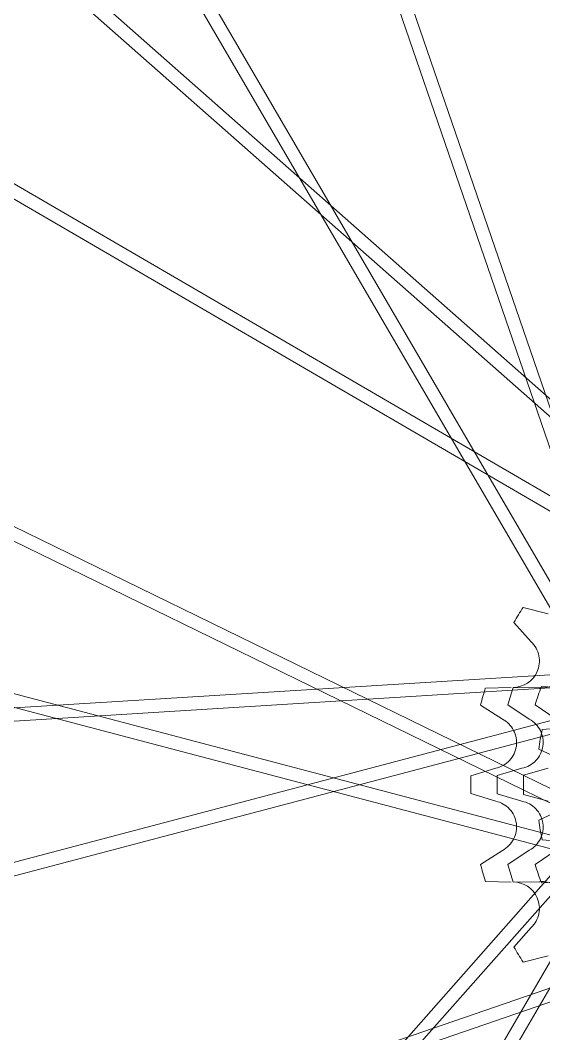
# Model space of a CAD drawing. Extents: x 3 to 469, y 9 to 280.
# Drawn here: x 64.79 to 87.17, y 93.06 to 136.4 of the extents above; entities that cross this region are included whole.
import ezdxf

# ---------------------------------------------------------------- set-up
doc = ezdxf.new("R2010")
doc.units = 0
doc.layers.add('Layer_1', color=7, linetype='Continuous', lineweight=0, true_color=0xffffff)

msp = doc.modelspace()

# ---------------------------------------------------------------- linework, layer by layer
at = {"layer": 'Layer_1', "color": 7, "true_color": 0xffffff}
for p, q in [((66.893, 179.61), (92.934, 103.809)), ((92.401, 103.626), (66.36, 179.427)), ((52.685, 172.078), (93.013, 102.814)), ((92.526, 102.53), (52.197, 171.794)), ((40.194, 161.943), (100.262, 108.874)), ((99.889, 108.451), (39.82, 161.52)), ((29.944, 149.541), (99.212, 109.211)), ((98.928, 108.723), (29.661, 149.054)), ((22.344, 135.365), (94.357, 100.179)), ((94.109, 99.673), (22.096, 134.858)), ((17.623, 119.992), (95.116, 99.531)), ((94.972, 98.986), (17.479, 119.446)), ((86.282, 111.294), (87.358, 111.023)), ((86.627, 109.82), (85.891, 110.651)), ((15.957, 103.993), (95.957, 108.942)), ((95.992, 108.379), (15.992, 103.43)), ((17.479, 87.976), (94.976, 108.438)), ((95.121, 107.893), (17.623, 87.431)), ((84.67, 107.844), (85.781, 107.873)), ((85.862, 107.874), (86.965, 107.86)), ((87.067, 107.91), (88.159, 107.845)), ((85.401, 106.518), (84.468, 107.12)), ((86.55, 106.515), (85.631, 107.125)), ((87.701, 106.51), (86.799, 107.13)), ((39.796, 45.878), (92.864, 105.946)), ((87.101, 106.069), (88.185, 106.164)), ((93.287, 105.573), (40.218, 45.505)), ((52.197, 35.629), (92.528, 104.896)), ((87.939, 104.773), (86.954, 105.232)), ((93.015, 104.613), (52.685, 35.345)), ((84.054, 104.088), (85.112, 104.415)), ((85.179, 104.105), (86.234, 104.416)), ((86.301, 104.125), (87.351, 104.417)), ((85.112, 103.008), (84.054, 103.335)), ((86.234, 103.007), (85.179, 103.318)), ((87.351, 103.006), (86.301, 103.298)), ((86.954, 102.191), (87.939, 102.65)), ((88.185, 101.259), (87.101, 101.353)), ((84.468, 100.303), (85.401, 100.905)), ((85.631, 100.298), (86.55, 100.908)), ((86.799, 100.293), (87.701, 100.912)), ((85.781, 99.549), (84.67, 99.579)), ((86.965, 99.562), (85.862, 99.549)), ((88.159, 99.578), (87.067, 99.513)), ((22.128, 72.578), (97.929, 98.619)), ((98.112, 98.085), (22.312, 72.044)), ((85.891, 96.771), (86.627, 97.602)), ((87.358, 96.4), (86.282, 96.129))]:
    msp.add_line(p, q, dxfattribs=at)
for centre, radius, start, end in [((97.991, 103.717), 13.946, 148.6415, 150.1856), ((98.041, 103.687), 14.004, 147.1006, 148.6415), ((85.853, 109), 1.128, 11.5973, 46.6917), ((85.852, 109), 1.129, 336.5196, 11.5973), ((85.853, 108.999), 1.128, 269.9848, 336.5239), ((87.08, 108.984), 1.129, 270, 302.1322), ((97.904, 103.754), 13.852, 162.8256, 164.3795), ((97.916, 103.749), 12.74, 162.8748, 164.6378), ((97.949, 103.739), 12.775, 161.1142, 162.8748), ((97.91, 103.752), 11.613, 161.0574, 163.0914), ((97.96, 103.735), 11.666, 159.0281, 161.0574), ((87.08, 108.974), 1.119, 264.1218, 267.065), ((87.08, 108.98), 1.126, 267.065, 270), ((97.919, 103.75), 13.868, 164.3795, 165.9325), ((84.878, 105.519), 1.127, 27.2503, 62.3464), ((86.014, 105.523), 1.127, 26.506, 61.6016), ((84.877, 105.519), 1.129, 352.1725, 27.2503), ((97.957, 103.737), 11.103, 167.8761, 170.0669), ((86.013, 105.522), 1.129, 351.4303, 26.506), ((84.877, 105.519), 1.129, 317.0979, 352.1753), ((86.013, 105.522), 1.129, 316.3514, 351.4275), ((98.023, 103.726), 11.17, 170.0669, 172.2511), ((84.878, 105.518), 1.127, 282.0026, 317.0979), ((86.014, 105.521), 1.127, 281.2557, 316.3514), ((98.137, 103.714), 14.088, 178.4773, 179.2411), ((98.261, 103.712), 13.088, 178.2813, 179.1414), ((98.154, 103.713), 11.861, 178.011, 179.0077), ((98.321, 103.711), 14.272, 179.2411, 180), ((98.321, 103.711), 14.272, 180, 180.7589), ((98.305, 103.711), 13.132, 179.1414, 180), ((98.305, 103.711), 13.132, 180, 180.8586), ((98.259, 103.711), 11.965, 179.0077, 180), ((98.259, 103.711), 11.965, 180, 180.9923), ((98.137, 103.709), 14.088, 180.7589, 181.5227), ((98.261, 103.711), 13.088, 180.8586, 181.7187), ((98.154, 103.71), 11.861, 180.9923, 181.989), ((84.878, 101.905), 1.127, 42.9021, 77.9974), ((86.014, 101.901), 1.127, 43.6486, 78.7443), ((84.877, 101.904), 1.129, 7.8247, 42.9021), ((86.013, 101.9), 1.129, 8.5725, 43.6486), ((84.877, 101.904), 1.129, 332.7497, 7.8275), ((98.023, 103.697), 11.17, 187.7489, 189.9331), ((86.013, 101.901), 1.129, 333.494, 8.5696), ((97.956, 103.685), 11.103, 189.9331, 192.124), ((84.878, 101.903), 1.127, 297.6536, 332.7497), ((86.014, 101.9), 1.127, 298.3984, 333.494), ((97.919, 103.673), 13.868, 194.0675, 195.6205), ((97.916, 103.673), 12.74, 195.3622, 197.1252), ((97.91, 103.671), 11.613, 196.9086, 198.9426), ((97.905, 103.669), 13.852, 195.6205, 197.1744), ((97.949, 103.684), 12.775, 197.1252, 198.8858), ((97.96, 103.688), 11.666, 198.9426, 200.9719), ((85.852, 98.423), 1.129, 23.4913, 90), ((87.08, 98.449), 1.119, 92.9345, 95.8782), ((87.08, 98.442), 1.126, 90, 92.9345), ((87.08, 98.439), 1.129, 57.8679, 90), ((85.852, 98.423), 1.129, 348.4028, 23.4791), ((85.853, 98.423), 1.128, 313.3084, 348.4028), ((97.991, 103.705), 13.946, 209.8144, 211.3585), ((98.041, 103.735), 14.004, 211.3585, 212.8994)]:
    msp.add_arc(centre, radius, start, end, dxfattribs=at)

doc.saveas('drawing.dxf')
